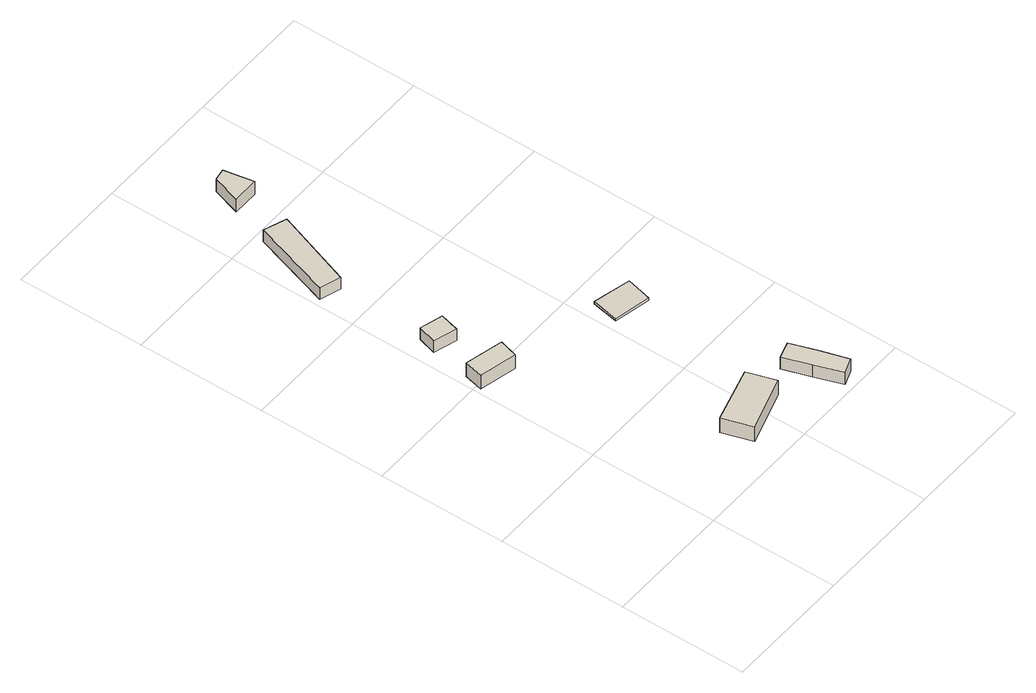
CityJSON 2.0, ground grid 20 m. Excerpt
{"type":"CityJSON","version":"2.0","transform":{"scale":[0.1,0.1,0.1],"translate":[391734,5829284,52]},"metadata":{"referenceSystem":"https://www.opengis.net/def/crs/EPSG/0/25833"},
"CityObjects":{
"building1":{"type":"Building","attributes":{"Gemeindeschluessel":"11000003","BezugspunktDach":"2200","function":"51009_1611","measuredHeight":2.58,"storeysAboveGround":0},"address":[{"country":"Germany","locality":"Berlin"}],"geometry":[{"type":"Solid","lod":"1","boundaries":[[[[0,1,2,3]],[[4,5,6,7]],[[4,7,3,2]],[[5,4,2,1]],[[6,5,1,0]],[[7,6,0,3]]]]}]},
"building2":{"type":"Building","attributes":{"Gemeindeschluessel":"11000003","BezugspunktDach":"2200","function":"51009_1610","measuredHeight":2.15,"storeysAboveGround":0},"address":[{"country":"Germany","locality":"Berlin"}],"geometry":[{"type":"Solid","lod":"1","boundaries":[[[[8,9,10,11]],[[12,13,14,15]],[[12,15,11,10]],[[13,12,10,9]],[[14,13,9,8]],[[15,14,8,11]]]]}]},
"building3":{"type":"Building","attributes":{"Gemeindeschluessel":"11000003","BezugspunktDach":"2200","function":"31001_1312","measuredHeight":2.82,"storeysAboveGround":1},"address":[{"country":"Germany","locality":"Berlin","thoroughfareNumber":"1B","thoroughfareName":"Blankenfelder Chaussee"}],"geometry":[{"type":"Solid","lod":"1","boundaries":[[[[16,17,18,19]],[[20,21,22,23]],[[20,23,19,18]],[[21,20,18,17]],[[22,21,17,16]],[[23,22,16,19]]]]}]},
"building4":{"type":"Building","attributes":{"Gemeindeschluessel":"11000003","BezugspunktDach":"2200","function":"31001_2000","measuredHeight":2.17,"storeysAboveGround":1},"address":[{"country":"Germany","locality":"Berlin","thoroughfareNumber":"3A (2)","thoroughfareName":"Blankenfelder Chaussee"}],"geometry":[{"type":"Solid","lod":"1","boundaries":[[[[24,25,26,27]],[[28,29,30,31]],[[28,31,27,26]],[[29,28,26,25]],[[30,29,25,24]],[[31,30,24,27]]]]}]},
"building5":{"type":"Building","attributes":{"Gemeindeschluessel":"11000003","BezugspunktDach":"2200","function":"31001_1312","measuredHeight":3.26,"storeysAboveGround":1},"address":[{"country":"Germany","locality":"Berlin","thoroughfareNumber":"1A","thoroughfareName":"Blankenfelder Chaussee"}],"geometry":[{"type":"Solid","lod":"1","boundaries":[[[[32,33,34,35,36,37]],[[38,39,40,41,42,43]],[[38,43,37,36]],[[39,38,36,35]],[[40,39,35,34]],[[41,40,34,33]],[[42,41,33,32]],[[43,42,32,37]]]]}]},
"building6":{"type":"Building","attributes":{"Gemeindeschluessel":"11000003","BezugspunktDach":"2200","function":"31001_2463","measuredHeight":0.387,"storeysAboveGround":1},"address":[{"country":"Germany","locality":"Berlin","thoroughfareNumber":"3 (1)","thoroughfareName":"Blankenfelder Chaussee"}],"geometry":[{"type":"Solid","lod":"1","boundaries":[[[[44,45,46,47]],[[48,49,50,51]],[[48,51,47,46]],[[49,48,46,45]],[[50,49,45,44]],[[51,50,44,47]]]]}]},
"building7":{"type":"Building","attributes":{"Gemeindeschluessel":"11000003","BezugspunktDach":"2200","function":"31001_2000","measuredHeight":2.39,"storeysAboveGround":1},"address":[{"country":"Germany","locality":"Berlin","thoroughfareNumber":"3A (3)","thoroughfareName":"Blankenfelder Chaussee"}],"geometry":[{"type":"Solid","lod":"1","boundaries":[[[[52,53,54,55]],[[56,57,58,59]],[[56,59,55,54]],[[57,56,54,53]],[[58,57,53,52]],[[59,58,52,55]]]]}]}
},
"vertices":[
[65,378,29],[73,407,29],[14,421,29],[7,392,29],[14,421,3],[73,407,3],[65,378,3],[7,392,3],
[59,471,25],[67,501,25],[32,511,25],[23,482,25],[32,511,3],[67,501,3],[59,471,3],[23,482,3],
[150,44,30],[237,71,30],[223,116,30],[135,91,30],[223,116,2],[237,71,2],[150,44,2],[135,91,2],
[42,651,25],[85,773,25],[50,786,25],[10,662,25],[50,786,3],[85,773,3],[42,651,3],[10,662,3],
[289,53,28],[304,10,28],[328,19,28],[315,62,28],[301,104,28],[275,96,28],[301,104,5],[315,62,5],[328,19,5],[304,10,5],[289,53,5],[275,96,5],
[270,311,10],[280,351,10],[221,365,10],[213,323,10],[221,365,6],[280,351,6],[270,311,6],[213,323,6],
[110,845,31],[101,892,31],[83,889,31],[69,845,31],[83,889,7],[101,892,7],[110,845,7],[69,845,7]
]}
